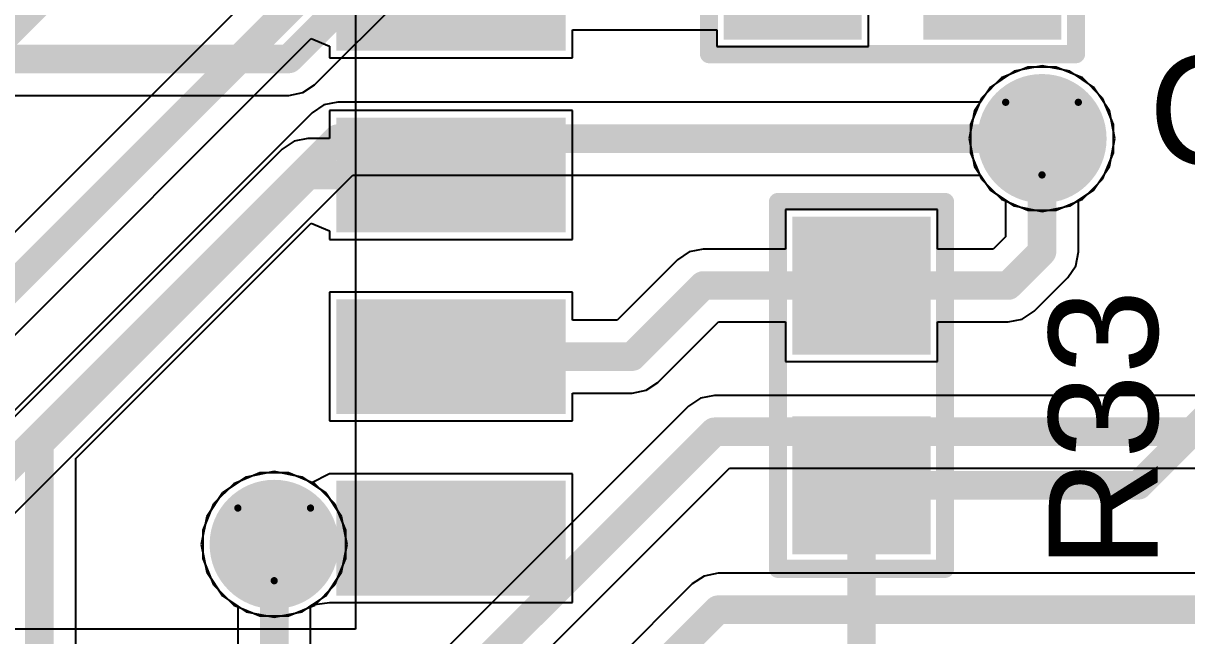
# Model space of a CAD drawing. Header units: inches. Extents: x 0 to 423, y -3 to 110.
# Drawn here: x 43.76 to 51.9, y 61.39 to 65.67 of the extents above; entities that cross this region are included whole.
import ezdxf

# ---------------------------------------------------------------- set-up
doc = ezdxf.new("R2010")
doc.units = ezdxf.units.IN
for name, color, linetype in [('Bottom Layer', 5, 'Continuous'), ('Bottom Solder', 6, 'Continuous'), ('Drill Drawing', 1, 'Continuous'), ('Mechanical 15', 56, 'Continuous'), ('Mid Layer', 16, 'Continuous'), ('Mid Layer 2', 76, 'Continuous'), ('Top Layer', 1, 'Continuous'), ('Top Overlay', 2, 'Continuous'), ('Top Paste', 8, 'Continuous'), ('Top Solder', 216, 'Continuous'), ('Via Holes', 16, 'Continuous')]:
    doc.layers.add(name, color=color, linetype=linetype)
doc.styles.add('Arial', font='', dxfattribs={"height": 0.2})
doc.styles.get('Arial').set_extended_font_data('Arial')

# ---------------------------------------------------------------- blocks, each defined once
blk = doc.blocks.new('0603C_TBD_54')
at = {"layer": 'Top Layer'}
for points in [[(-0.381, 0.381), (0.381, 0.381), (0.381, -0.381), (-0.381, -0.381)], [(1.016, 0.381), (1.778, 0.381), (1.778, -0.381), (1.016, -0.381)]]:
    blk.add_hatch(color=1, dxfattribs=at).paths.add_polyline_path(points)
at = {"layer": 'Top Paste'}
for points in [[(-0.381, 0.381), (0.381, 0.381), (0.381, -0.381), (-0.381, -0.381)], [(1.016, 0.381), (1.778, 0.381), (1.778, -0.381), (1.016, -0.381)]]:
    blk.add_hatch(color=8, dxfattribs=at).paths.add_polyline_path(points)
at = {"layer": 'Top Solder'}
for points in [[(-0.4826, 0.4826), (0.4826, 0.4826), (0.4826, -0.4826), (-0.4826, -0.4826)], [(0.9144, 0.4826), (1.8796, 0.4826), (1.8796, -0.4826), (0.9144, -0.4826)]]:
    blk.add_hatch(color=216, dxfattribs=at).paths.add_polyline_path(points)
at = {"layer": 'Top Overlay'}
for points in [[(-0.5842, -0.5842, 0.127, 0.127, 0), (-0.5842, 0.5842, 0.127, 0.127, 0)], [(1.9812, 0.5842, 0.127, 0.127, 0), (-0.5842, 0.5842, 0.127, 0.127, 0)], [(1.9812, -0.5842, 0.127, 0.127, 0), (1.9812, 0.5842, 0.127, 0.127, 0)], [(1.9812, -0.5842, 0.127, 0.127, 0), (-0.5842, -0.5842, 0.127, 0.127, 0)]]:
    blk.add_lwpolyline(points, format="xyseb", dxfattribs=at)
for points in [[(-0.61595, 0.5842, 0.0635, 0.0635, 1), (-0.55245, 0.5842, 0.0635, 0.0635, 1)], [(-0.61595, 0.5842, 0.0635, 0.0635, 1), (-0.55245, 0.5842, 0.0635, 0.0635, 1)], [(1.94945, 0.5842, 0.0635, 0.0635, 1), (2.01295, 0.5842, 0.0635, 0.0635, 1)], [(1.94945, 0.5842, 0.0635, 0.0635, 1), (2.01295, 0.5842, 0.0635, 0.0635, 1)], [(-0.61595, -0.5842, 0.0635, 0.0635, 1), (-0.55245, -0.5842, 0.0635, 0.0635, 1)], [(-0.61595, -0.5842, 0.0635, 0.0635, 1), (-0.55245, -0.5842, 0.0635, 0.0635, 1)], [(1.94945, -0.5842, 0.0635, 0.0635, 1), (2.01295, -0.5842, 0.0635, 0.0635, 1)], [(1.94945, -0.5842, 0.0635, 0.0635, 1), (2.01295, -0.5842, 0.0635, 0.0635, 1)]]:
    blk.add_lwpolyline(points, format="xyseb", close=True, dxfattribs=at)
blk = doc.blocks.new('SOIC8_1_27_5X4MM_56')
at = {"layer": 'Top Layer'}
for points in [[(-2.205, 2), (-2.205, 3.4), (-1.605, 3.4), (-1.605, 2)], [(-0.935, 2), (-0.935, 3.4), (-0.335, 3.4), (-0.335, 2)], [(0.335, 2), (0.335, 3.4), (0.935, 3.4), (0.935, 2)], [(1.605, 2), (1.605, 3.4), (2.205, 3.4), (2.205, 2)], [(-2.205, -3.4), (-2.205, -2), (-1.605, -2), (-1.605, -3.4)], [(-0.935, -3.4), (-0.935, -2), (-0.335, -2), (-0.335, -3.4)], [(0.335, -3.4), (0.335, -2), (0.935, -2), (0.935, -3.4)], [(1.605, -3.4), (1.605, -2), (2.205, -2), (2.205, -3.4)]]:
    blk.add_hatch(color=1, dxfattribs=at).paths.add_polyline_path(points)
at = {"layer": 'Top Paste'}
for points in [[(-2.205, 2), (-2.205, 3.4), (-1.605, 3.4), (-1.605, 2)], [(-0.935, 2), (-0.935, 3.4), (-0.335, 3.4), (-0.335, 2)], [(0.335, 2), (0.335, 3.4), (0.935, 3.4), (0.935, 2)], [(1.605, 2), (1.605, 3.4), (2.205, 3.4), (2.205, 2)], [(-2.205, -3.4), (-2.205, -2), (-1.605, -2), (-1.605, -3.4)], [(-0.935, -3.4), (-0.935, -2), (-0.335, -2), (-0.335, -3.4)], [(0.335, -3.4), (0.335, -2), (0.935, -2), (0.935, -3.4)], [(1.605, -3.4), (1.605, -2), (2.205, -2), (2.205, -3.4)]]:
    blk.add_hatch(color=8, dxfattribs=at).paths.add_polyline_path(points)
at = {"layer": 'Top Solder'}
for points in [[(-2.3066, 1.8984), (-2.3066, 3.5016), (-1.5034, 3.5016), (-1.5034, 1.8984)], [(-1.0366, 1.8984), (-1.0366, 3.5016), (-0.2334, 3.5016), (-0.2334, 1.8984)], [(0.2334, 1.8984), (0.2334, 3.5016), (1.0366, 3.5016), (1.0366, 1.8984)], [(1.5034, 1.8984), (1.5034, 3.5016), (2.3066, 3.5016), (2.3066, 1.8984)], [(-2.3066, -3.5016), (-2.3066, -1.8984), (-1.5034, -1.8984), (-1.5034, -3.5016)], [(-1.0366, -3.5016), (-1.0366, -1.8984), (-0.2334, -1.8984), (-0.2334, -3.5016)], [(0.2334, -3.5016), (0.2334, -1.8984), (1.0366, -1.8984), (1.0366, -3.5016)], [(1.5034, -3.5016), (1.5034, -1.8984), (2.3066, -1.8984), (2.3066, -3.5016)]]:
    blk.add_hatch(color=216, dxfattribs=at).paths.add_polyline_path(points)
at = {"layer": 'Mechanical 15'}
for p, q in [((-2.5446, -2.0356), (-2.5446, 2.032)), ((-2.5446, 2.032), (2.54, 2.032)), ((2.54, 2.032), (2.54, -2.0356)), ((2.54, -2.0356), (-2.5446, -2.0356))]:
    blk.add_line(p, q, dxfattribs=at)
at = {"layer": 'Top Overlay'}
for points in [[(-2.3, 2, 0.127, 0.127, 0), (-2.5, 2, 0.127, 0.127, 0)], [(-2.5, -1.2689, 0.127, 0.127, 0), (-2.5, 2, 0.127, 0.127, 0)], [(-1.7689, -2, 0.127, 0.127, 0), (-2.5, -1.2689, 0.127, 0.127, 0)]]:
    blk.add_lwpolyline(points, format="xyseb", dxfattribs=at)
for points, format in [([(-2.5318, 2, 0.0635, 0.0635, 1), (-2.4683, 2, 0.0635, 0.0635, 1)], "xyseb"), ([(-2.5318, 2, 0.0635, 0.0635, 1), (-2.4683, 2, 0.0635, 0.0635, 1)], "xyseb"), ([(-2.3318, 2, 0.0635, 0.0635, 1), (-2.2683, 2, 0.0635, 0.0635, 1)], "xyseb"), ([(-2.5318, -1.2689, 0.0635, 0.0635, 1), (-2.4683, -1.2689, 0.0635, 0.0635, 1)], "xyseb"), ([(-2.5318, -1.2689, 0.0635, 0.0635, 1), (-2.4683, -1.2689, 0.0635, 0.0635, 1)], "xyseb"), ([(-2.5908, -2.032, 1), (-3.2512, -2.032, 1)], "xyb"), ([(-2.9238, -2.1, 0.1524, 0.1524, 1), (-3.0762, -2.1, 0.1524, 0.1524, 1)], "xyseb"), ([(-1.8007, -2, 0.0635, 0.0635, 1), (-1.7372, -2, 0.0635, 0.0635, 1)], "xyseb"), ([(-3.2512, -2.032, 1), (-3.2512, -2.032, 1)], "xyb"), ([(-3.1143, -2.1, 0.0762, 0.0762, 1), (-3.0381, -2.1, 0.0762, 0.0762, 1)], "xyseb"), ([(-2.9619, -2.1, 0.0762, 0.0762, 1), (-2.8857, -2.1, 0.0762, 0.0762, 1)], "xyseb"), ([(-2.5908, -2.032, 1), (-2.5908, -2.032, 1)], "xyb")]:
    blk.add_lwpolyline(points, format=format, close=True, dxfattribs=at)
blk = doc.blocks.new('0603C_TBD_57')
at = {"layer": 'Top Layer'}
for points in [[(-0.381, 0.381), (0.381, 0.381), (0.381, -0.381), (-0.381, -0.381)], [(1.016, 0.381), (1.778, 0.381), (1.778, -0.381), (1.016, -0.381)]]:
    blk.add_hatch(color=1, dxfattribs=at).paths.add_polyline_path(points)
at = {"layer": 'Top Paste'}
for points in [[(-0.381, 0.381), (0.381, 0.381), (0.381, -0.381), (-0.381, -0.381)], [(1.016, 0.381), (1.778, 0.381), (1.778, -0.381), (1.016, -0.381)]]:
    blk.add_hatch(color=8, dxfattribs=at).paths.add_polyline_path(points)
at = {"layer": 'Top Solder'}
for points in [[(-0.4826, 0.4826), (0.4826, 0.4826), (0.4826, -0.4826), (-0.4826, -0.4826)], [(0.9144, 0.4826), (1.8796, 0.4826), (1.8796, -0.4826), (0.9144, -0.4826)]]:
    blk.add_hatch(color=216, dxfattribs=at).paths.add_polyline_path(points)
at = {"layer": 'Top Overlay'}
for points in [[(-0.5842, -0.5842, 0.127, 0.127, 0), (-0.5842, 0.5842, 0.127, 0.127, 0)], [(-0.5842, 0.5842, 0.127, 0.127, 0), (1.9812, 0.5842, 0.127, 0.127, 0)], [(1.9812, -0.5842, 0.127, 0.127, 0), (1.9812, 0.5842, 0.127, 0.127, 0)], [(-0.5842, -0.5842, 0.127, 0.127, 0), (1.9812, -0.5842, 0.127, 0.127, 0)]]:
    blk.add_lwpolyline(points, format="xyseb", dxfattribs=at)
for points in [[(-0.61595, 0.5842, 0.0635, 0.0635, 1), (-0.55245, 0.5842, 0.0635, 0.0635, 1)], [(-0.61595, 0.5842, 0.0635, 0.0635, 1), (-0.55245, 0.5842, 0.0635, 0.0635, 1)], [(1.94945, 0.5842, 0.0635, 0.0635, 1), (2.01295, 0.5842, 0.0635, 0.0635, 1)], [(1.94945, 0.5842, 0.0635, 0.0635, 1), (2.01295, 0.5842, 0.0635, 0.0635, 1)], [(-0.61595, -0.5842, 0.0635, 0.0635, 1), (-0.55245, -0.5842, 0.0635, 0.0635, 1)], [(-0.61595, -0.5842, 0.0635, 0.0635, 1), (-0.55245, -0.5842, 0.0635, 0.0635, 1)], [(1.94945, -0.5842, 0.0635, 0.0635, 1), (2.01295, -0.5842, 0.0635, 0.0635, 1)], [(1.94945, -0.5842, 0.0635, 0.0635, 1), (2.01295, -0.5842, 0.0635, 0.0635, 1)]]:
    blk.add_lwpolyline(points, format="xyseb", close=True, dxfattribs=at)

msp = doc.modelspace()

# ---------------------------------------------------------------- hatches: boundary and pattern name
at = {"layer": 'Bottom Layer'}
h = msp.add_hatch(color=5, dxfattribs=at)
edge = h.paths.add_edge_path()
edge.add_arc((50.885, 64.8645), 0.35, 0, 360)
h = msp.add_hatch(color=5, dxfattribs=at)
edge = h.paths.add_edge_path()
edge.add_arc((45.5168, 62.0268), 0.35, 0, 360)
at = {"layer": 'Bottom Solder'}
h = msp.add_hatch(color=6, dxfattribs=at)
edge = h.paths.add_edge_path()
edge.add_arc((50.885, 64.8645), 0.4516, 0, 360)
h = msp.add_hatch(color=6, dxfattribs=at)
edge = h.paths.add_edge_path()
edge.add_arc((45.5168, 62.0268), 0.4516, 0, 360)
at = {"layer": 'Mid Layer'}
h = msp.add_hatch(color=16, dxfattribs=at)
edge = h.paths.add_edge_path()
edge.add_arc((50.885, 64.8645), 0.35, 0, 360)
h = msp.add_hatch(color=16, dxfattribs=at)
edge = h.paths.add_edge_path()
edge.add_arc((45.5168, 62.0268), 0.35, 0, 360)
at = {"layer": 'Mid Layer 2'}
h = msp.add_hatch(color=76, dxfattribs=at)
edge = h.paths.add_edge_path()
edge.add_arc((50.885, 64.8645), 0.35, 0, 360)
h = msp.add_hatch(color=76, dxfattribs=at)
edge = h.paths.add_edge_path()
edge.add_arc((45.5168, 62.0268), 0.35, 0, 360)
at = {"layer": 'Top Layer'}
h = msp.add_hatch(color=1, dxfattribs=at)
edge = h.paths.add_edge_path()
edge.add_arc((50.885, 64.8645), 0.35, 0, 360)
h = msp.add_hatch(color=1, dxfattribs=at)
edge = h.paths.add_edge_path()
edge.add_arc((45.5168, 62.0268), 0.35, 0, 360)
at = {"layer": 'Top Solder'}
h = msp.add_hatch(color=216, dxfattribs=at)
edge = h.paths.add_edge_path()
edge.add_arc((50.885, 64.8645), 0.4516, 0, 360)
h = msp.add_hatch(color=216, dxfattribs=at)
edge = h.paths.add_edge_path()
edge.add_arc((45.5168, 62.0268), 0.4516, 0, 360)
at = {"layer": 'Via Holes'}
h = msp.add_hatch(color=7, dxfattribs=at)
edge = h.paths.add_edge_path()
edge.add_arc((50.885, 64.8645), 0.25, 0, 360)
h = msp.add_hatch(color=7, dxfattribs=at)
edge = h.paths.add_edge_path()
edge.add_arc((45.5168, 62.0268), 0.25, 0, 360)

# ---------------------------------------------------------------- linework, layer by layer
at = {"layer": 'Bottom Layer'}
for p, q in [((45.7997, 65.2415), (48.5039, 67.9457)), ((50.6899, 65.3355), (50.5245, 65.225)), ((50.885, 65.3743), (50.6899, 65.3355)), ((51.08, 65.3355), (50.885, 65.3743)), ((51.2454, 65.225), (51.08, 65.3355)), ((45.717, 65.1862), (45.7997, 65.2415)), ((42.9404, 65.1668), (45.6195, 65.1668)), ((45.6195, 65.1668), (45.717, 65.1862)), ((50.5245, 65.225), (50.4539, 65.1194)), ((51.3559, 65.0596), (51.2454, 65.225)), ((45.864, 65.1), (45.7813, 65.0447)), ((45.9615, 65.1194), (45.864, 65.1)), ((50.4539, 65.1194), (45.9615, 65.1194)), ((45.7813, 65.0447), (42.9629, 62.2263)), ((51.3947, 64.8645), (51.3559, 65.0596)), ((51.3559, 64.6694), (51.3947, 64.8645)), ((51.2454, 64.504), (51.3559, 64.6694)), ((41.5449, 60.0873), (46.0671, 64.6096)), ((46.0671, 64.6096), (50.4539, 64.6096)), ((50.4539, 64.6096), (50.5245, 64.504)), ((50.5245, 64.504), (50.6899, 64.3935)), ((51.08, 64.3935), (51.2454, 64.504)), ((50.6899, 64.3935), (50.885, 64.3547)), ((50.885, 64.3547), (51.08, 64.3935)), ((48.4967, 63.0497), (48.414, 62.9944)), ((48.5942, 63.0691), (48.4967, 63.0497)), ((53.9489, 63.0691), (48.5942, 63.0691)), ((48.414, 62.9944), (42.4722, 57.0527)), ((42.7049, 56.5644), (48.6998, 62.5593)), ((48.6998, 62.5593), (53.9489, 62.5593)), ((45.3217, 62.4978), (45.1563, 62.3873)), ((45.5168, 62.5366), (45.3217, 62.4978)), ((45.7119, 62.4978), (45.5168, 62.5366)), ((45.8773, 62.3873), (45.7119, 62.4978)), ((45.1563, 62.3873), (45.0458, 62.2219)), ((45.9878, 62.2219), (45.8773, 62.3873)), ((45.0458, 62.2219), (45.007, 62.0268)), ((46.0266, 62.0268), (45.9878, 62.2219)), ((45.007, 62.0268), (45.0458, 61.8317)), ((45.9878, 61.8317), (46.0266, 62.0268)), ((45.0458, 61.8317), (45.1563, 61.6663)), ((45.8773, 61.6663), (45.9878, 61.8317)), ((48.62, 61.8249), (48.5225, 61.8055)), ((54.1291, 61.8249), (48.62, 61.8249)), ((48.4398, 61.7502), (42.8498, 56.1602)), ((48.5225, 61.8055), (48.4398, 61.7502)), ((45.1563, 61.6663), (45.2619, 61.5958)), ((45.7717, 61.5958), (45.8773, 61.6663)), ((45.2619, 61.5958), (45.2619, 60.9533)), ((45.7717, 60.8477), (45.7717, 61.5958))]:
    msp.add_line(p, q, dxfattribs=at)
for points in [[(45.6195, 65.4217, 0.2, 0.2, 0), (48.3237, 68.1259, 0.2, 0.2, 0)], [(38.916, 65.4217, 0.2, 0.2, 0), (45.6195, 65.4217, 0.2, 0.2, 0)], [(41.29, 60.1929, 0.2, 0.2, 0), (45.9615, 64.8645, 0.2, 0.2, 0)], [(45.9615, 64.8645, 0.2, 0.2, 0), (50.885, 64.8645, 0.2, 0.2, 0)], [(42.45, 56.67, 0.2, 0.2, 0), (48.5942, 62.8142, 0.2, 0.2, 0)], [(48.5942, 62.8142, 0.2, 0.2, 0), (54.3799, 62.8142, 0.2, 0.2, 0)], [(45.5168, 60.8477, 0.2, 0.2, 0), (45.5168, 62.0268, 0.2, 0.2, 0)], [(43.03, 55.98, 0.2, 0.2, 0), (48.62, 61.57, 0.2, 0.2, 0)], [(48.62, 61.57, 0.2, 0.2, 0), (54.5601, 61.57, 0.2, 0.2, 0)]]:
    msp.add_lwpolyline(points, format="xyseb", dxfattribs=at)
for points in [[(45.5695, 65.4217, 0.1, 0.1, 1), (45.6695, 65.4217, 0.1, 0.1, 1)], [(45.5695, 65.4217, 0.1, 0.1, 1), (45.6695, 65.4217, 0.1, 0.1, 1)], [(45.9115, 64.8645, 0.1, 0.1, 1), (46.0115, 64.8645, 0.1, 0.1, 1)], [(45.9115, 64.8645, 0.1, 0.1, 1), (46.0115, 64.8645, 0.1, 0.1, 1)], [(50.835, 64.8645, 0.1, 0.1, 1), (50.935, 64.8645, 0.1, 0.1, 1)], [(48.5442, 62.8142, 0.1, 0.1, 1), (48.6442, 62.8142, 0.1, 0.1, 1)], [(48.5442, 62.8142, 0.1, 0.1, 1), (48.6442, 62.8142, 0.1, 0.1, 1)], [(45.4668, 62.0268, 0.1, 0.1, 1), (45.5668, 62.0268, 0.1, 0.1, 1)], [(48.57, 61.57, 0.1, 0.1, 1), (48.67, 61.57, 0.1, 0.1, 1)], [(48.57, 61.57, 0.1, 0.1, 1), (48.67, 61.57, 0.1, 0.1, 1)]]:
    msp.add_lwpolyline(points, format="xyseb", close=True, dxfattribs=at)
at = {"layer": 'Drill Drawing'}
for points in [[(50.631, 65.1185, 0.0508, 0.0508, 0), (51.139, 65.1185, 0.0508, 0.0508, 0)], [(50.631, 65.1185, 0.0508, 0.0508, 0), (50.885, 64.6105, 0.0508, 0.0508, 0)], [(50.885, 64.6105, 0.0508, 0.0508, 0), (51.139, 65.1185, 0.0508, 0.0508, 0)], [(45.2628, 62.2808, 0.0508, 0.0508, 0), (45.7708, 62.2808, 0.0508, 0.0508, 0)], [(45.2628, 62.2808, 0.0508, 0.0508, 0), (45.5168, 61.7728, 0.0508, 0.0508, 0)], [(45.5168, 61.7728, 0.0508, 0.0508, 0), (45.7708, 62.2808, 0.0508, 0.0508, 0)]]:
    msp.add_lwpolyline(points, format="xyseb", dxfattribs=at)
for points in [[(50.6183, 65.1185, 0.0254, 0.0254, 1), (50.6437, 65.1185, 0.0254, 0.0254, 1)], [(50.6183, 65.1185, 0.0254, 0.0254, 1), (50.6437, 65.1185, 0.0254, 0.0254, 1)], [(51.1263, 65.1185, 0.0254, 0.0254, 1), (51.1517, 65.1185, 0.0254, 0.0254, 1)], [(51.1263, 65.1185, 0.0254, 0.0254, 1), (51.1517, 65.1185, 0.0254, 0.0254, 1)], [(50.8723, 64.6105, 0.0254, 0.0254, 1), (50.8977, 64.6105, 0.0254, 0.0254, 1)], [(50.8723, 64.6105, 0.0254, 0.0254, 1), (50.8977, 64.6105, 0.0254, 0.0254, 1)], [(45.2501, 62.2808, 0.0254, 0.0254, 1), (45.2755, 62.2808, 0.0254, 0.0254, 1)], [(45.2501, 62.2808, 0.0254, 0.0254, 1), (45.2755, 62.2808, 0.0254, 0.0254, 1)], [(45.7581, 62.2808, 0.0254, 0.0254, 1), (45.7835, 62.2808, 0.0254, 0.0254, 1)], [(45.7581, 62.2808, 0.0254, 0.0254, 1), (45.7835, 62.2808, 0.0254, 0.0254, 1)], [(45.5041, 61.7728, 0.0254, 0.0254, 1), (45.5295, 61.7728, 0.0254, 0.0254, 1)], [(45.5041, 61.7728, 0.0254, 0.0254, 1), (45.5295, 61.7728, 0.0254, 0.0254, 1)]]:
    msp.add_lwpolyline(points, format="xyseb", close=True, dxfattribs=at)
at = {"layer": 'Mid Layer'}
for p, q in [((50.6899, 65.3355), (50.5245, 65.225)), ((50.885, 65.3743), (50.6899, 65.3355)), ((51.08, 65.3355), (50.885, 65.3743)), ((51.2454, 65.225), (51.08, 65.3355)), ((50.5245, 65.225), (50.414, 65.0596)), ((51.3559, 65.0596), (51.2454, 65.225)), ((50.414, 65.0596), (50.3752, 64.8645)), ((51.3947, 64.8645), (51.3559, 65.0596)), ((50.3752, 64.8645), (50.414, 64.6694)), ((51.3559, 64.6694), (51.3947, 64.8645)), ((50.414, 64.6694), (50.5245, 64.504)), ((51.2454, 64.504), (51.3559, 64.6694)), ((50.5245, 64.504), (50.6899, 64.3935)), ((51.08, 64.3935), (51.2454, 64.504)), ((50.6899, 64.3935), (50.885, 64.3547)), ((50.885, 64.3547), (51.08, 64.3935)), ((45.3217, 62.4978), (45.1563, 62.3873)), ((45.5168, 62.5366), (45.3217, 62.4978)), ((45.7119, 62.4978), (45.5168, 62.5366)), ((45.8773, 62.3873), (45.7119, 62.4978)), ((45.1563, 62.3873), (45.0458, 62.2219)), ((45.9878, 62.2219), (45.8773, 62.3873)), ((45.0458, 62.2219), (45.007, 62.0268)), ((46.0266, 62.0268), (45.9878, 62.2219)), ((45.007, 62.0268), (45.0458, 61.8317)), ((45.9878, 61.8317), (46.0266, 62.0268)), ((45.0458, 61.8317), (45.1563, 61.6663)), ((45.8773, 61.6663), (45.9878, 61.8317)), ((45.1563, 61.6663), (45.3217, 61.5558)), ((45.7119, 61.5558), (45.8773, 61.6663)), ((45.3217, 61.5558), (45.5168, 61.517)), ((45.5168, 61.517), (45.7119, 61.5558))]:
    msp.add_line(p, q, dxfattribs=at)
at = {"layer": 'Mid Layer 2'}
for p, q in [((50.7855, 65.3645), (50.6017, 65.2884)), ((50.9844, 65.3645), (50.7855, 65.3645)), ((51.1682, 65.2884), (50.9844, 65.3645)), ((50.6017, 65.2884), (50.4611, 65.1477)), ((51.3088, 65.1477), (51.1682, 65.2884)), ((50.4611, 65.1477), (50.385, 64.9639)), ((51.3849, 64.9639), (51.3088, 65.1477)), ((50.385, 64.9639), (50.385, 64.765)), ((51.3849, 64.765), (51.3849, 64.9639)), ((50.385, 64.765), (50.4611, 64.5812)), ((51.3088, 64.5812), (51.3849, 64.765)), ((50.4611, 64.5812), (50.6017, 64.4406)), ((51.1682, 64.4406), (51.3088, 64.5812)), ((50.6017, 64.4406), (50.7855, 64.3645)), ((50.9844, 64.3645), (51.1682, 64.4406)), ((50.7855, 64.3645), (50.9844, 64.3645)), ((45.4173, 62.5268), (45.2336, 62.4507)), ((45.6163, 62.5268), (45.4173, 62.5268)), ((45.8, 62.4507), (45.6163, 62.5268)), ((45.2336, 62.4507), (45.0929, 62.31)), ((45.9407, 62.31), (45.8, 62.4507)), ((45.0929, 62.31), (45.0168, 62.1263)), ((46.0168, 62.1263), (45.9407, 62.31)), ((45.0168, 62.1263), (45.0168, 61.9273)), ((46.0168, 61.9273), (46.0168, 62.1263)), ((45.0168, 61.9273), (45.0929, 61.7436)), ((45.9407, 61.7436), (46.0168, 61.9273)), ((45.0929, 61.7436), (45.2336, 61.6029)), ((45.8, 61.6029), (45.9407, 61.7436)), ((45.2336, 61.6029), (45.4173, 61.5268)), ((45.6163, 61.5268), (45.8, 61.6029)), ((45.4173, 61.5268), (45.6163, 61.5268))]:
    msp.add_line(p, q, dxfattribs=at)
at = {"layer": 'Top Layer'}
for p, q in [((49.6725, 65.5083), (49.6725, 66.5703)), ((45.5517, 66.0602), (43.0598, 63.5683)), ((47.603, 65.43), (47.603, 65.6251)), ((47.603, 65.6251), (48.6105, 65.6251)), ((48.6105, 65.6251), (48.6105, 65.5083)), ((43.4949, 63.2825), (45.776, 65.5636)), ((45.776, 65.5636), (45.903, 65.511)), ((45.903, 65.511), (45.903, 65.43)), ((48.6105, 65.5083), (49.6725, 65.5083)), ((45.903, 65.43), (47.603, 65.43)), ((50.6899, 65.3355), (50.5245, 65.225)), ((50.885, 65.3743), (50.6899, 65.3355)), ((51.08, 65.3355), (50.885, 65.3743)), ((51.2454, 65.225), (51.08, 65.3355)), ((50.5245, 65.225), (50.414, 65.0596)), ((51.3559, 65.0596), (51.2454, 65.225)), ((47.603, 65.06), (45.903, 65.06)), ((45.903, 65.06), (45.903, 64.8649)), ((47.603, 64.16), (47.603, 65.06)), ((50.414, 65.0596), (50.3752, 64.8645)), ((51.3947, 64.8645), (51.3559, 65.0596)), ((45.6555, 64.8455), (45.5728, 64.7902)), ((45.753, 64.8649), (45.6555, 64.8455)), ((45.903, 64.8649), (45.753, 64.8649)), ((50.3752, 64.8645), (50.414, 64.6694)), ((51.3559, 64.6694), (51.3947, 64.8645)), ((45.5728, 64.7902), (43.6948, 62.9122)), ((50.414, 64.6694), (50.5245, 64.504)), ((51.2454, 64.504), (51.3559, 64.6694)), ((50.5245, 64.504), (50.6301, 64.4334)), ((50.6301, 64.4334), (50.6301, 64.1785)), ((51.1398, 64.4334), (51.2454, 64.504)), ((51.1398, 64.0729), (51.1398, 64.4334)), ((50.154, 64.368), (49.092, 64.368)), ((49.092, 64.368), (49.092, 64.0919)), ((50.154, 64.0919), (50.154, 64.368)), ((44.1299, 62.6264), (45.776, 64.2725)), ((45.776, 64.2725), (45.903, 64.2199)), ((45.903, 64.2199), (45.903, 64.16)), ((45.903, 64.16), (47.603, 64.16)), ((50.6301, 64.1785), (50.5435, 64.0919)), ((48.4189, 64.0725), (48.3362, 64.0172)), ((48.5165, 64.0919), (48.4189, 64.0725)), ((49.092, 64.0919), (48.5165, 64.0919)), ((50.5435, 64.0919), (50.154, 64.0919)), ((51.1204, 63.9754), (51.1398, 64.0729)), ((48.3362, 64.0172), (47.9139, 63.5949)), ((51.0652, 63.8927), (51.1204, 63.9754)), ((50.8293, 63.6568), (51.0652, 63.8927)), ((47.603, 63.79), (45.903, 63.79)), ((45.903, 63.79), (45.903, 62.89)), ((47.603, 63.5949), (47.603, 63.79)), ((50.7466, 63.6015), (50.8293, 63.6568)), ((47.9139, 63.5949), (47.603, 63.5949)), ((48.1997, 63.1598), (48.6221, 63.5821)), ((48.6221, 63.5821), (49.092, 63.5821)), ((49.092, 63.5821), (49.092, 63.306)), ((50.154, 63.306), (50.154, 63.5821)), ((50.154, 63.5821), (50.649, 63.5821)), ((50.649, 63.5821), (50.7466, 63.6015)), ((49.092, 63.306), (50.154, 63.306)), ((48.117, 63.1045), (48.1997, 63.1598)), ((47.603, 62.89), (47.603, 63.0851)), ((47.603, 63.0851), (48.0195, 63.0851)), ((48.0195, 63.0851), (48.117, 63.1045)), ((45.903, 62.89), (47.603, 62.89)), ((44.1299, 57.7505), (44.1299, 62.6264)), ((45.3217, 62.4978), (45.1563, 62.3873)), ((45.5168, 62.5366), (45.3217, 62.4978)), ((45.7119, 62.4978), (45.5168, 62.5366)), ((45.776, 62.4549), (45.7119, 62.4978)), ((45.903, 62.52), (45.776, 62.4549)), ((47.603, 62.52), (45.903, 62.52)), ((45.903, 62.52), (45.903, 62.52)), ((47.603, 61.62), (47.603, 62.52)), ((45.1563, 62.3873), (45.0458, 62.2219)), ((45.0458, 62.2219), (45.007, 62.0268)), ((45.007, 62.0268), (45.0458, 61.8317)), ((45.0458, 61.8317), (45.1563, 61.6663)), ((45.1563, 61.6663), (45.3217, 61.5558)), ((45.7119, 61.5558), (45.7829, 61.6033)), ((45.7829, 61.6033), (45.903, 61.62)), ((45.903, 61.62), (45.903, 61.62)), ((45.903, 61.62), (45.903, 61.62)), ((45.903, 61.62), (47.603, 61.62)), ((45.3217, 61.5558), (45.5168, 61.517)), ((45.5168, 61.517), (45.7119, 61.5558))]:
    msp.add_line(p, q, dxfattribs=at)
for points in [[(51.5584, 62.44, 0.2, 0.2, 0), (55.97, 66.8516, 0.2, 0.2, 0)], [(43.6204, 65.5655, 0.2, 0.2, 0), (44.872, 66.8171, 0.2, 0.2, 0)], [(43.24, 63.388, 0.2, 0.2, 0), (45.732, 65.88, 0.2, 0.2, 0)], [(50.885, 64.0729, 0.2, 0.2, 0), (50.885, 64.8645, 0.2, 0.2, 0)], [(43.875, 62.732, 0.2, 0.2, 0), (45.753, 64.61, 0.2, 0.2, 0)], [(45.753, 64.61, 0.2, 0.2, 0), (46.753, 64.61, 0.2, 0.2, 0)], [(50.649, 63.837, 0.2, 0.2, 0), (50.885, 64.0729, 0.2, 0.2, 0)], [(48.0195, 63.34, 0.2, 0.2, 0), (48.5165, 63.837, 0.2, 0.2, 0)], [(48.5165, 63.837, 0.2, 0.2, 0), (49.623, 63.837, 0.2, 0.2, 0)], [(49.623, 63.837, 0.2, 0.2, 0), (50.649, 63.837, 0.2, 0.2, 0)], [(46.753, 63.34, 0.2, 0.2, 0), (48.0195, 63.34, 0.2, 0.2, 0)], [(43.875, 57.6026, 0.2, 0.2, 0), (43.875, 62.732, 0.2, 0.2, 0)], [(49.623, 62.44, 0.2, 0.2, 0), (51.5584, 62.44, 0.2, 0.2, 0)], [(49.623, 60.363, 0.2, 0.2, 0), (49.623, 62.44, 0.2, 0.2, 0)], [(46.3884, 62.0268, 0.2, 0.2, 0), (46.5723, 62.2107, 0.2, 0.2, 0)], [(46.5723, 62.2107, 0.2, 0.2, 0), (46.733, 62.05, 0.2, 0.2, 0)], [(46.733, 62.05, 0.2, 0.2, 0), (46.753, 62.07, 0.2, 0.2, 0)], [(45.5168, 62.0268, 0.2, 0.2, 0), (46.3884, 62.0268, 0.2, 0.2, 0)]]:
    msp.add_lwpolyline(points, format="xyseb", dxfattribs=at)
for points in [[(50.835, 64.8645, 0.1, 0.1, 1), (50.935, 64.8645, 0.1, 0.1, 1)], [(45.703, 64.61, 0.1, 0.1, 1), (45.803, 64.61, 0.1, 0.1, 1)], [(45.703, 64.61, 0.1, 0.1, 1), (45.803, 64.61, 0.1, 0.1, 1)], [(46.703, 64.61, 0.1, 0.1, 1), (46.803, 64.61, 0.1, 0.1, 1)], [(50.835, 64.0729, 0.1, 0.1, 1), (50.935, 64.0729, 0.1, 0.1, 1)], [(50.835, 64.0729, 0.1, 0.1, 1), (50.935, 64.0729, 0.1, 0.1, 1)], [(48.4665, 63.837, 0.1, 0.1, 1), (48.5665, 63.837, 0.1, 0.1, 1)], [(48.4665, 63.837, 0.1, 0.1, 1), (48.5665, 63.837, 0.1, 0.1, 1)], [(49.573, 63.837, 0.1, 0.1, 1), (49.673, 63.837, 0.1, 0.1, 1)], [(49.573, 63.837, 0.1, 0.1, 1), (49.673, 63.837, 0.1, 0.1, 1)], [(50.599, 63.837, 0.1, 0.1, 1), (50.699, 63.837, 0.1, 0.1, 1)], [(50.599, 63.837, 0.1, 0.1, 1), (50.699, 63.837, 0.1, 0.1, 1)], [(46.703, 63.34, 0.1, 0.1, 1), (46.803, 63.34, 0.1, 0.1, 1)], [(47.9695, 63.34, 0.1, 0.1, 1), (48.0695, 63.34, 0.1, 0.1, 1)], [(47.9695, 63.34, 0.1, 0.1, 1), (48.0695, 63.34, 0.1, 0.1, 1)], [(43.825, 62.732, 0.1, 0.1, 1), (43.925, 62.732, 0.1, 0.1, 1)], [(43.825, 62.732, 0.1, 0.1, 1), (43.925, 62.732, 0.1, 0.1, 1)], [(49.573, 62.44, 0.1, 0.1, 1), (49.673, 62.44, 0.1, 0.1, 1)], [(49.573, 62.44, 0.1, 0.1, 1), (49.673, 62.44, 0.1, 0.1, 1)], [(51.5084, 62.44, 0.1, 0.1, 1), (51.6084, 62.44, 0.1, 0.1, 1)], [(51.5084, 62.44, 0.1, 0.1, 1), (51.6084, 62.44, 0.1, 0.1, 1)], [(46.5223, 62.2107, 0.1, 0.1, 1), (46.6223, 62.2107, 0.1, 0.1, 1)], [(46.5223, 62.2107, 0.1, 0.1, 1), (46.6223, 62.2107, 0.1, 0.1, 1)], [(46.683, 62.05, 0.1, 0.1, 1), (46.783, 62.05, 0.1, 0.1, 1)], [(46.683, 62.05, 0.1, 0.1, 1), (46.783, 62.05, 0.1, 0.1, 1)], [(46.703, 62.07, 0.1, 0.1, 1), (46.803, 62.07, 0.1, 0.1, 1)], [(45.4668, 62.0268, 0.1, 0.1, 1), (45.5668, 62.0268, 0.1, 0.1, 1)], [(46.3384, 62.0268, 0.1, 0.1, 1), (46.4384, 62.0268, 0.1, 0.1, 1)], [(46.3384, 62.0268, 0.1, 0.1, 1), (46.4384, 62.0268, 0.1, 0.1, 1)]]:
    msp.add_lwpolyline(points, format="xyseb", close=True, dxfattribs=at)

# ---------------------------------------------------------------- block references
at = {"rotation": 270}
for name, p in [('SOIC8_1_27_5X4MM_56', (44.053, 63.975)), ('0603C_TBD_54', (49.623, 63.837))]:
    msp.add_blockref(name, p, dxfattribs=at)
msp.add_blockref('0603C_TBD_57', (49.1415, 66.0393))

# ---------------------------------------------------------------- texts
at = {"layer": 'Top Overlay', "style": 'Arial'}
msp.add_text('C14', height=0.762, dxfattribs=at).set_placement((51.63, 64.6836))
msp.add_text('R33', height=0.762, rotation=90, dxfattribs=at).set_placement((51.6942, 61.8558))

doc.saveas('drawing.dxf')
